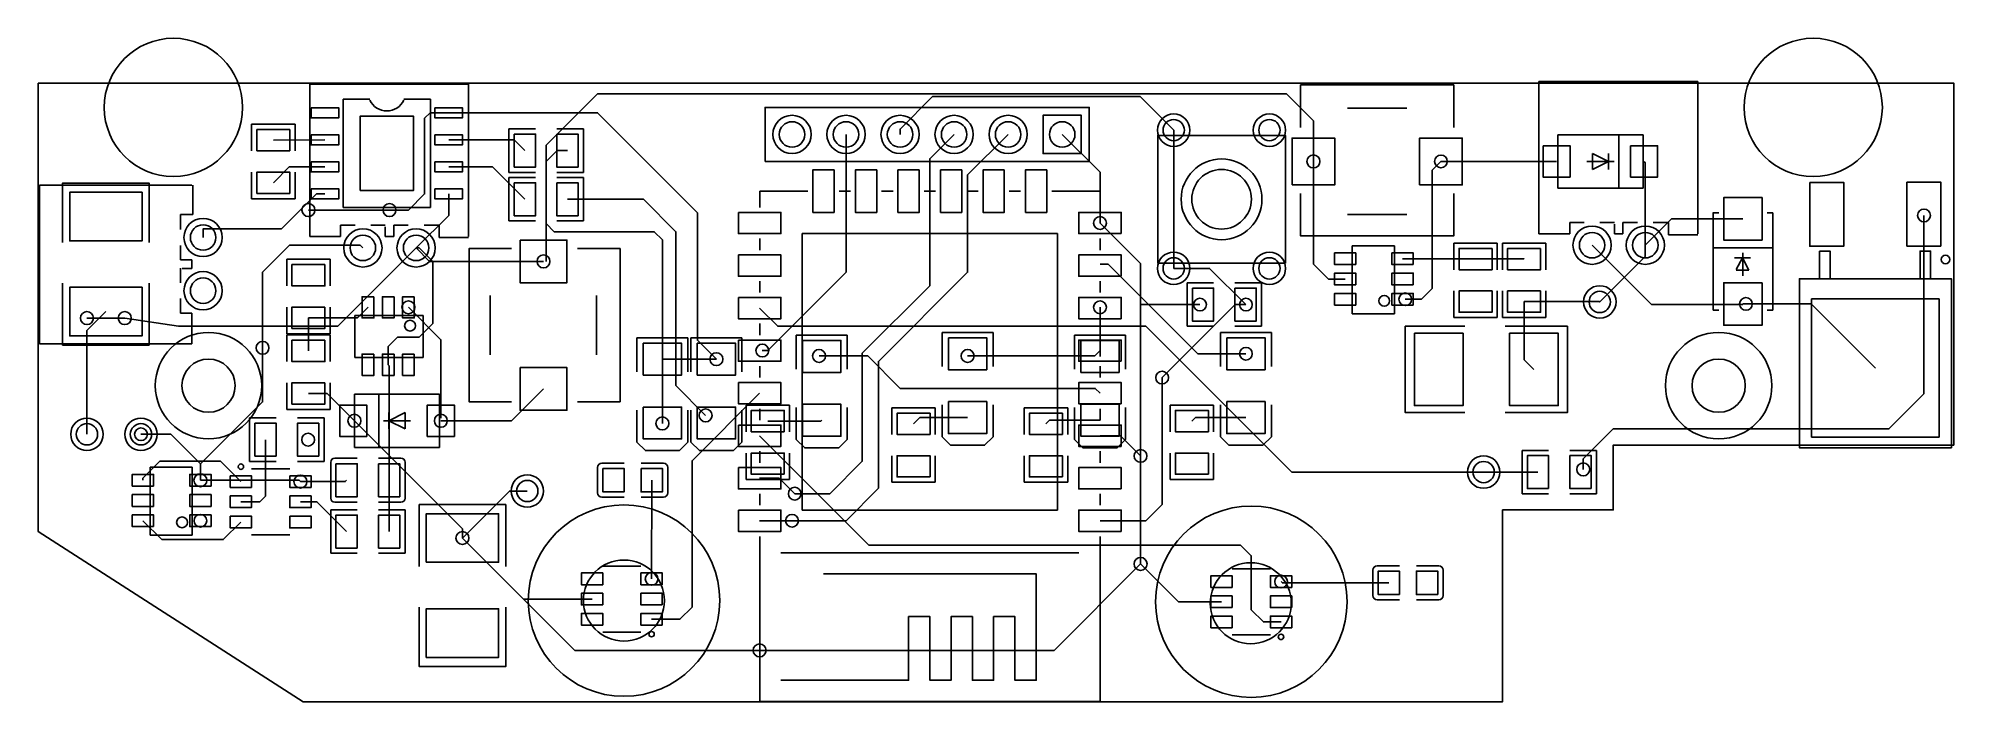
# Model space of a CAD drawing. Extents: x 0 to 3545, y -1145 to 83.
import ezdxf

# ---------------------------------------------------------------- set-up
doc = ezdxf.new("R2010")
doc.units = 9

msp = doc.modelspace()

# ---------------------------------------------------------------- linework, layer by layer
for points in [[(0, 0), (3545, 0), (3545, -670), (2915, -670), (2915, -790), (2710, -790), (2710, -1145), (490, -1145)], [(0, 0), (0, -830), (490, -1145)], [(3071.25, 3), (2777.25, 3)], [(2777.25, -279), (2777.25, 3)], [(3071.25, -279), (3071.25, 3)], [(796.25, -2), (502.25, -2)], [(502.25, -284), (502.25, -2)], [(564.29, -230.39), (564.29, -29.6)], [(613.5, -29.61), (564.29, -29.61)], [(676.5, -29.61), (725.71, -29.61)], [(725.71, -29.61), (725.71, -230.4)], [(796.25, -284), (796.25, -2)], [(2360, -145), (2360, -70), (2310, -20), (1035, -20), (940, -115), (940, -330)], [(2101.42, -87.05), (2039.37, -25), (1655, -25), (1595, -85), (1595, -95)], [(2619.7, -82), (2619.7, -3.3), (2336.3, -3.3), (2336.3, -82)], [(759.5, -55), (725, -55), (715, -65), (715, -205), (685, -235), (650, -235)], [(759.5, -55), (1035, -55), (1220, -240), (1220, -475.9), (1255, -510.9)], [(1870, -145), (1945, -145), (1945, -45), (1345, -45), (1345, -145)], [(2533.1, -46.6), (2422.9, -46.6)], [(394.844, -125.315), (394.844, -76.102)], [(394.844, -76.102), (475.156, -76.102)], [(530.5, -105), (435, -105.6)], [(475.156, -125.315), (475.156, -76.102)], [(900.63, -125), (880.63, -105), (759.5, -105)], [(871.101, -84.844), (871.102, -165.156)], [(920.315, -84.844), (871.102, -84.844)], [(959.685, -84.844), (1008.898, -84.844)], [(1008.898, -84.844), (1008.898, -165.156)], [(1495, -95), (1495, -350), (1350, -495), (1340, -495)], [(1795, -95), (1720, -170), (1720, -350), (1555, -515), (1555, -750), (1495, -810), (1395, -810)], [(1695, -95), (1650, -140), (1650, -375), (1525, -500), (1525, -700), (1465, -760), (1400, -760)], [(1895, -95), (1964.99, -164.99), (1964.99, -258.958)], [(2101.42, -87.05), (2101.42, -342.95)], [(2812.6, -194.2), (2812.6, -95.8)], [(2812.6, -95.8), (2970, -95.8)], [(2925, -96), (2925, -194)], [(2970, -95.8), (2970, -194.2)], [(979.4, -125), (960, -125), (940, -145), (940, -260), (955, -275), (1140, -275), (1155, -290), (1155, -630)], [(2876.3, -145), (2876.3, -130)], [(2876.3, -130), (2906.3, -145)], [(2906.3, -145), (2906.3, -130)], [(394.844, -164.685), (394.844, -213.898)], [(435, -184.37), (464.37, -155), (530.5, -155)], [(475.156, -164.685), (475.156, -213.898)], [(900.63, -215), (840.63, -155), (759.5, -155)], [(871.101, -174.844), (871.102, -255.156)], [(920.315, -165.156), (871.102, -165.156)], [(920.315, -174.844), (871.102, -174.844)], [(959.685, -165.156), (1008.898, -165.156)], [(959.685, -174.844), (1008.898, -174.844)], [(1008.898, -174.844), (1008.898, -255.156)], [(1345, -145), (1870, -145)], [(2360, -145), (2360, -335), (2387.6, -362.6), (2418.7, -362.6)], [(2596.001, -145), (2580, -161.001), (2580, -379.944), (2559.944, -400), (2530, -400)], [(2810, -145), (2596, -145)], [(2866.3, -145), (2916.3, -145)], [(2876.3, -145), (2876.3, -160)], [(2876.3, -160), (2906.3, -145)], [(2906.3, -145), (2906.3, -160)], [(2972, -145), (2974.25, -147.25), (2974.25, -300)], [(284, -188.75), (2, -188.75)], [(2, -188.75), (2, -482.75)], [(205, -295), (205, -185), (45, -185), (45, -295)], [(286, -188.75), (286, -226.05)], [(305, -285.7), (305, -270), (450, -270), (515, -205), (530.5, -205)], [(759.5, -205), (759.5, -244.75), (699.25, -305)], [(1335.1, -230.177), (1335.1, -199.912)], [(1335.1, -199.912), (1424.49, -199.912)], [(1482.06, -199.912), (1503.23, -199.912)], [(1560.8, -199.912), (1581.94, -199.912)], [(1639.51, -199.912), (1660.71, -199.912)], [(1718.28, -199.912), (1739.4, -199.912)], [(1796.97, -199.912), (1818.06, -199.912)], [(1875.63, -199.912), (1965.02, -199.912)], [(1965.02, -199.912), (1965.02, -230.177)], [(2619.7, -204.1), (2619.7, -282.8), (2336.3, -282.8), (2336.3, -204.1)], [(2970, -194.2), (2812.6, -194.2)], [(286, -243.05), (263, -243.05)], [(263, -243.05), (263, -271.149)], [(286, -226.05), (286, -243.05)], [(394.844, -213.899), (475.156, -213.898)], [(650, -235), (500, -235)], [(725.71, -230.39), (564.29, -230.39)], [(979.37, -215), (1120, -215), (1180, -275), (1180, -560), (1235, -615)], [(2533.1, -243.4), (2422.9, -243.4)], [(2859.37, -715), (2859.37, -695.63), (2915, -640), (3425, -640), (3490, -575), (3490, -245)], [(3099.882, -239.449), (3099.882, -420.551)], [(3110.467, -240), (3099.882, -240)], [(3210, -240), (3199.533, -240)], [(3210, -240), (3210, -420.551)], [(559.25, -263), (559.25, -284)], [(586.149, -263), (559.25, -263)], [(642.25, -263), (615.351, -263)], [(641.95, -284), (641.95, -266)], [(657.95, -263), (657.95, -284)], [(684.649, -263), (657.95, -263)], [(741.95, -263), (713.851, -263)], [(741.95, -286), (741.95, -263)], [(920.315, -255.156), (871.102, -255.156)], [(959.685, -255.156), (1008.898, -255.156)], [(1964.99, -258.958), (2040, -333.967), (2040, -690)], [(2834.25, -279), (2777.25, -279)], [(2834.25, -258), (2834.25, -279)], [(2861.149, -258), (2834.25, -258)], [(2917.25, -258), (2890.351, -258)], [(2916.95, -279), (2916.95, -261)], [(2932.95, -279), (2916.95, -279)], [(2932.95, -258), (2932.95, -279)], [(2959.649, -258), (2932.95, -258)], [(2974.25, -300), (3022.99, -251.26), (3155, -251.26)], [(3016.95, -258), (2988.851, -258)], [(3016.95, -281), (3016.95, -258)], [(3033.95, -281), (3016.95, -281)], [(3071.25, -281), (3033.95, -281)], [(699.3, -305), (554.3, -450), (259.6, -450), (160, -435)], [(263, -300.351), (263, -327.05)], [(600.75, -305), (595.75, -300), (465, -300), (415, -350), (415, -490)], [(559.25, -284), (502.25, -284)], [(657.95, -284), (641.95, -284)], [(647.6, -521.3), (647.6, -487.4), (665, -470), (705, -470), (730, -445), (730, -330), (705, -305), (699.3, -305)], [(699.25, -305), (724.25, -330), (935, -330)], [(758.95, -286), (741.95, -286)], [(796.25, -286), (758.95, -286)], [(875.9, -589.7), (797.2, -589.7), (797.2, -306.3), (875.9, -306.3)], [(998, -589.7), (1076.7, -589.7), (1076.7, -306.3), (998, -306.3)], [(1335.1, -308.917), (1335.1, -287.747)], [(1965.02, -287.747), (1965.02, -308.917)], [(2432, -364), (2432, -301)], [(2432, -301), (2471, -301)], [(2471, -301), (2510, -301)], [(2510, -301), (2510, -364)], [(2700.156, -296.101), (2619.844, -296.102)], [(2619.844, -345.315), (2619.844, -296.102)], [(2700.156, -345.315), (2700.156, -296.102)], [(2790.156, -296.101), (2709.844, -296.102)], [(2709.844, -345.315), (2709.844, -296.102)], [(2974.248, -300), (2974.248, -320.752), (2890, -405), (2889.37, -404.37), (2750, -404.37)], [(2790.156, -345.315), (2790.156, -296.102)], [(2875.75, -300), (2985.75, -410), (3155, -410)], [(3210, -305), (3099.882, -305)], [(3155, -314), (3155, -357)], [(3316.44, -362.25), (3316.44, -311.07), (3296.75, -311.07), (3296.75, -362.25)], [(3502.36, -362.09), (3502.36, -310.91), (3482.679, -310.91), (3482.679, -362.09)], [(263, -327.05), (284, -327.05)], [(263, -342.75), (263, -369.649)], [(284, -343.05), (266, -343.05)], [(284, -327.05), (284, -343.05)], [(540.156, -326.101), (459.844, -326.102)], [(459.844, -375.315), (459.844, -326.102)], [(540.156, -375.315), (540.156, -326.102)], [(2235, -500.9), (2145.9, -500.9), (1980, -335), (1965, -335)], [(2235, -410), (2167.949, -342.949), (2101.421, -342.949)], [(2750, -325.63), (2749.57, -325.2), (2524.99, -325.2)], [(3154.229, -323.48), (3139.229, -323.48)], [(3142.378, -344.819), (3154.229, -323.48)], [(3166, -346), (3142.378, -346)], [(3154.229, -323.48), (3169.229, -323.48)], [(3166, -346), (3154.229, -323.48)], [(205, -370), (205, -485), (45, -485), (45, -370)], [(1335.1, -387.657), (1335.1, -366.487)], [(1965.02, -366.487), (1965.02, -387.657)], [(2126.101, -369.844), (2126.102, -450.156)], [(2175.315, -369.844), (2126.102, -369.844)], [(2214.685, -369.844), (2263.898, -369.844)], [(2263.898, -369.844), (2263.898, -450.156)], [(2432, -364), (2432, -427)], [(2510, -427), (2510, -364)], [(2619.844, -384.685), (2619.844, -433.898)], [(2700.156, -384.685), (2700.156, -433.898)], [(2709.844, -384.685), (2709.844, -433.898)], [(2790.156, -384.685), (2790.156, -433.898)], [(125, -423), (90, -458), (90, -650)], [(263, -398.851), (263, -425.75)], [(459.844, -414.685), (459.844, -463.898)], [(610.2, -415.01), (590.84, -434.37), (500, -434.37)], [(540.156, -414.685), (540.156, -463.898)], [(685, -415), (745, -475), (745, -620)], [(836.6, -503.1), (836.6, -392.9)], [(1033.4, -503.1), (1033.4, -392.9)], [(1335, -416.4), (1368.5, -450), (2050, -450), (2320, -720), (2775.6, -720)], [(1965, -505.95), (1965, -415)], [(2040, -408.833), (2041.167, -410), (2150, -410)], [(2080, -545), (2215, -410), (2235, -410)], [(2768, -530), (2750, -512), (2750, -404.37)], [(3110.467, -420.551), (3099.882, -420.551)], [(3400, -527.4), (3281.34, -408.74), (3155, -408.74)], [(3210.118, -420.551), (3199.533, -420.551)], [(160, -435), (90, -435)], [(263, -425.75), (284, -425.75)], [(284, -425.75), (284, -482.75)], [(500, -434.37), (500, -495.63)], [(586, -469), (586, -430)], [(586, -430), (649, -430)], [(712, -430), (649, -430)], [(712, -469), (712, -430)], [(1335.1, -466.398), (1335.1, -445.227)], [(1965.02, -445.227), (1965.02, -466.398)], [(2175.315, -450.156), (2126.102, -450.156)], [(2214.685, -450.156), (2263.898, -450.156)], [(2432, -427), (2471, -427)], [(2471, -427), (2510, -427)], [(2640, -450), (2530, -450), (2530, -610), (2640, -610)], [(2700.156, -433.898), (2619.844, -433.898)], [(2790.156, -433.898), (2709.844, -433.898)], [(2715, -450), (2830, -450), (2830, -610), (2715, -610)], [(284, -482.75), (2, -482.75)], [(300, -705), (415, -590), (415, -490)], [(540.156, -463.898), (459.844, -463.898)], [(540.156, -466.101), (459.844, -466.102)], [(459.844, -515.315), (459.844, -466.102)], [(540.156, -515.315), (540.156, -466.102)], [(586, -508), (586, -469)], [(712, -508), (712, -469)], [(1107.756, -534.571), (1107.756, -471.58)], [(1202.244, -471.58), (1107.756, -471.58)], [(1202.244, -534.571), (1202.244, -471.58)], [(1207.756, -534.571), (1207.756, -471.58)], [(1302.244, -471.58), (1207.756, -471.58)], [(1302.244, -534.571), (1302.244, -471.58)], [(1402.756, -529.571), (1402.756, -466.58)], [(1497.244, -466.58), (1402.756, -466.58)], [(1497.244, -529.571), (1497.244, -466.58)], [(1672.756, -524.571), (1672.756, -461.58)], [(1767.244, -461.58), (1672.756, -461.58)], [(1965.02, -495.178), (1955.198, -505), (1720, -505)], [(1767.244, -524.571), (1767.244, -461.58)], [(1917.756, -529.571), (1917.756, -466.58)], [(2012.244, -466.58), (1917.756, -466.58)], [(2012.244, -529.571), (2012.244, -466.58)], [(2187.756, -524.571), (2187.756, -461.58)], [(2282.244, -461.58), (2187.756, -461.58)], [(2282.244, -524.571), (2282.244, -461.58)], [(649, -508), (586, -508)], [(647.6, -521.3), (649.37, -523.07), (649.37, -830)], [(649, -508), (712, -508)], [(1155, -510.945), (1255, -510.945)], [(1335.1, -545.138), (1335.1, -523.968)], [(1965.02, -573.918), (1956.102, -565), (1595, -565), (1535, -505), (1445, -505)], [(1965.02, -523.968), (1965.02, -545.138)], [(459.844, -554.685), (459.844, -603.898)], [(540.156, -554.685), (540.156, -603.898)], [(935, -566.001), (876.001, -625), (745, -625)], [(1965, -810.1), (2050, -810), (2080, -780), (2080, -545)], [(500, -574.399), (534.399, -574.399), (585, -625)], [(585, -674.2), (585, -575.8)], [(585, -575.8), (742.4, -575.8)], [(630, -674), (630, -576)], [(742.4, -575.8), (742.4, -674.2)], [(1335.04, -573.918), (1210, -698.958), (1210, -970), (1187.603, -992.397), (1135.119, -992.397)], [(1309.844, -645.315), (1309.844, -596.102)], [(1390.156, -596.102), (1309.844, -596.102)], [(1390.156, -645.315), (1390.156, -596.102)], [(1402.756, -600.438), (1402.756, -659.493)], [(1497.244, -600.438), (1497.244, -659.493)], [(1579.844, -650.315), (1579.844, -601.102)], [(1660.156, -601.102), (1579.844, -601.102)], [(1660.156, -650.315), (1660.156, -601.102)], [(1672.756, -595.438), (1672.756, -654.493)], [(1767.244, -595.438), (1767.244, -654.493)], [(1824.844, -650.315), (1824.844, -601.102)], [(1905.156, -601.102), (1824.844, -601.102)], [(1905.156, -650.315), (1905.156, -601.102)], [(1917.756, -600.438), (1917.756, -659.493)], [(2012.244, -600.438), (2012.244, -659.493)], [(2094.844, -645.315), (2094.844, -596.102)], [(2175.156, -596.102), (2094.844, -596.102)], [(2175.156, -645.315), (2175.156, -596.102)], [(2187.756, -595.438), (2187.756, -654.493)], [(2282.244, -595.438), (2282.244, -654.493)], [(440.315, -619.844), (391.102, -619.844)], [(391.102, -700.156), (391.102, -619.844)], [(540.156, -603.898), (459.844, -603.898)], [(479.685, -619.844), (528.898, -619.844)], [(528.899, -700.156), (528.898, -619.844)], [(585, -625), (785, -825), (785, -842)], [(688.7, -625), (638.7, -625)], [(678.7, -610), (648.7, -625)], [(648.7, -625), (648.7, -610)], [(678.7, -640), (648.7, -625)], [(648.7, -625), (648.7, -640)], [(678.7, -625), (678.7, -610)], [(678.7, -625), (678.7, -640)], [(1107.756, -605.438), (1107.756, -664.493)], [(1202.244, -605.438), (1202.244, -664.493)], [(1207.756, -605.438), (1207.756, -664.493)], [(1302.244, -605.438), (1302.244, -664.493)], [(1335.1, -623.878), (1335.1, -602.708)], [(1450, -624.06), (1448.43, -625.63), (1350, -625.63)], [(1620, -630.63), (1631.57, -619.06), (1720, -619.06)], [(1865, -630.63), (1871.57, -624.06), (1965, -624.06)], [(1965.02, -602.708), (1965.02, -623.878)], [(2135, -625.63), (2141.575, -619.055), (2235, -619.055)], [(300, -735.2), (300, -705), (245, -650), (190, -650)], [(374.881, -775.003), (410, -775), (420.63, -764.37), (420.63, -660)], [(1127.441, -680.241), (1123.504, -680.241), (1107.756, -664.493)], [(1182.559, -680.24), (1186.497, -680.24), (1202.244, -664.493)], [(1227.441, -680.241), (1223.504, -680.241), (1207.756, -664.493)], [(1282.559, -680.24), (1286.497, -680.24), (1302.244, -664.493)], [(1335, -652.7), (1537.4, -855), (2225, -855), (2245, -875), (2245, -975), (2267.4, -997.4), (2300.1, -997.4)], [(1422.441, -675.241), (1418.504, -675.241), (1402.756, -659.493)], [(1477.559, -675.24), (1481.497, -675.24), (1497.244, -659.493)], [(1692.441, -670.241), (1688.504, -670.241), (1672.756, -654.493)], [(1747.559, -670.24), (1692.441, -670.241)], [(1747.559, -670.24), (1751.497, -670.24), (1767.244, -654.493)], [(1937.441, -675.241), (1933.504, -675.241), (1917.756, -659.493)], [(2040, -690), (2002.659, -652.659), (1965.02, -652.659)], [(1992.559, -675.24), (1996.497, -675.24), (2012.244, -659.493)], [(2207.441, -670.241), (2203.504, -670.241), (2187.756, -654.493)], [(2262.559, -670.24), (2207.441, -670.241)], [(2262.559, -670.24), (2266.497, -670.24), (2282.244, -654.493)], [(374.88, -737.603), (337.278, -700), (225, -700), (193.71, -731.29), (193.71, -735.2)], [(440.315, -700.156), (391.102, -700.156)], [(479.685, -700.156), (528.898, -700.156)], [(541.101, -701.931), (541.101, -703.503)], [(541.101, -702.719), (541.101, -703.503)], [(541.101, -703.503), (541.102, -766.497)], [(590.315, -694.055), (548.977, -694.055)], [(742.4, -674.2), (585, -674.2)], [(629.685, -694.055), (671.023, -694.055)], [(678.899, -701.931), (678.899, -703.503)], [(678.899, -703.503), (678.899, -766.496)], [(1042.913, -703.503), (1044.882, -703.503)], [(1084.253, -703.503), (1044.882, -703.503)], [(1115.752, -703.503), (1155.118, -703.503)], [(1182.559, -680.24), (1127.441, -680.241)], [(1157.087, -703.503), (1155.118, -703.503)], [(1282.559, -680.24), (1227.441, -680.241)], [(1309.844, -684.685), (1309.844, -733.898)], [(1335.1, -702.618), (1335.1, -681.448)], [(1390.156, -684.685), (1390.156, -733.898)], [(1477.559, -675.24), (1422.441, -675.241)], [(1579.844, -689.685), (1579.844, -738.898)], [(1660.156, -689.685), (1660.156, -738.898)], [(1824.844, -689.685), (1824.844, -738.898)], [(1905.156, -689.685), (1905.156, -738.898)], [(1992.559, -675.24), (1937.441, -675.241)], [(1965.02, -681.448), (1965.02, -702.618)], [(2040, -690), (2040, -890)], [(2094.844, -684.685), (2094.844, -733.898)], [(2175.156, -684.685), (2175.156, -733.898)], [(2795.315, -679.844), (2746.102, -679.844)], [(2746.102, -760.156), (2746.102, -679.844)], [(2834.685, -679.844), (2883.898, -679.844)], [(2883.899, -760.156), (2883.898, -679.844)], [(207, -774), (207, -711)], [(207, -711), (246, -711)], [(246, -711), (285, -711)], [(285, -711), (285, -774)], [(485.121, -737.603), (482.718, -735.2), (299.99, -735.2)], [(465.434, -713.975), (394.567, -713.975)], [(570.63, -735), (568.027, -737.603), (485.121, -737.603)], [(1035.039, -711.377), (1035.039, -758.622)], [(1135.1, -917.6), (1135.4, -735)], [(1164.961, -711.377), (1164.961, -758.622)], [(1390.156, -733.899), (1309.844, -733.898)], [(1400, -760), (1371.398, -731.398), (1335.02, -731.398)], [(1660.156, -738.899), (1579.844, -738.898)], [(1905.156, -738.899), (1824.844, -738.898)], [(2175.156, -733.899), (2094.844, -733.898)], [(207, -774), (207, -837)], [(285, -837), (285, -774)], [(485.121, -775.003), (515.633, -775.003), (570.63, -830)], [(541.102, -768.07), (541.102, -766.497)], [(590.315, -775.945), (548.977, -775.945)], [(629.685, -775.945), (671.023, -775.945)], [(678.899, -768.069), (678.899, -766.496)], [(785, -842), (872, -755), (905, -755)], [(1042.914, -766.497), (1044.882, -766.497)], [(1084.253, -766.497), (1044.882, -766.497)], [(1115.752, -766.497), (1155.118, -766.497)], [(1157.086, -766.497), (1155.118, -766.497)], [(1335.1, -781.358), (1335.1, -760.188)], [(1965.02, -760.188), (1965.02, -781.358)], [(2795.315, -760.156), (2746.102, -760.156)], [(2834.685, -760.156), (2883.898, -760.156)], [(193.71, -810), (228.71, -845), (342.283, -845), (374.88, -812.402)], [(590.315, -789.844), (541.102, -789.844)], [(541.102, -870.156), (541.102, -789.844)], [(629.685, -789.844), (678.898, -789.844)], [(678.899, -870.156), (678.898, -789.844)], [(705, -895), (705, -780), (865, -780), (865, -895)], [(1395, -810), (1394.861, -810.139), (1335.01, -810.139)], [(207, -837), (246, -837)], [(246, -837), (285, -837)], [(465.434, -836.023), (394.567, -836.023)], [(1024.879, -954.997), (897.997, -954.997), (785, -842)], [(1335.1, -1144.792), (1335.1, -838.928)], [(1965.02, -838.928), (1965.02, -1144.792)], [(590.315, -870.156), (541.102, -870.156)], [(629.685, -870.156), (678.898, -870.156)], [(1925.65, -869.202), (1374.47, -869.202)], [(1044.566, -893.977), (1115.433, -893.977)], [(1335, -1050), (1880, -1050), (2040, -890)], [(1453.21, -908.572), (1846.91, -908.572), (1846.91, -1105.422), (1807.54, -1105.422), (1807.54, -987.312), (1768.17, -987.312), (1768.17, -1105.422), (1728.8, -1105.422), (1728.8, -987.312), (1689.43, -987.312), (1689.43, -1105.422), (1650.06, -1105.422), (1650.06, -987.312), (1610.69, -987.312), (1610.69, -1105.422), (1374.47, -1105.422)], [(2040, -890), (2109.997, -959.997), (2189.879, -959.997)], [(2209.566, -898.977), (2280.433, -898.977)], [(2470.039, -948.623), (2470.039, -901.378)], [(2477.914, -893.503), (2479.882, -893.503)], [(2519.248, -893.503), (2479.882, -893.503)], [(2550.747, -893.503), (2590.118, -893.503)], [(2592.086, -893.503), (2590.118, -893.503)], [(2599.961, -948.623), (2599.961, -901.378)], [(897.997, -954.997), (993, -1050), (1335, -1050)], [(2300.119, -922.597), (2302.522, -925), (2499.565, -925)], [(2477.913, -956.497), (2479.882, -956.497)], [(2519.248, -956.497), (2479.882, -956.497)], [(2550.747, -956.497), (2590.118, -956.497)], [(2592.087, -956.497), (2590.118, -956.497)], [(705, -970), (705, -1080), (865, -1080), (865, -970)], [(1044.566, -1016.025), (1115.433, -1016.025)], [(2209.566, -1021.025), (2280.433, -1021.025)], [(1965.02, -1144.792), (1335.1, -1144.792)]]:
    msp.add_lwpolyline(points)
for points in [[(504.91, -45.55), (556.09, -45.55), (556.09, -64.45), (504.91, -64.45)], [(595.79, -198.9), (595.79, -61.1), (694.21, -61.1), (694.21, -198.9)], [(733.91, -45.55), (785.09, -45.55), (785.09, -64.45), (733.91, -64.45)], [(1930.433, -130.433), (1859.567, -130.433), (1859.567, -59.567), (1930.433, -59.567)], [(404.488, -125.315), (404.488, -85.945), (465.512, -85.945), (465.512, -125.315)], [(504.91, -95.55), (556.09, -95.55), (556.09, -114.45), (504.91, -114.45)], [(733.91, -95.55), (785.09, -95.55), (785.09, -114.45), (733.91, -114.45)], [(880.945, -94.488), (920.315, -94.488), (920.315, -155.512), (880.945, -155.512)], [(959.685, -94.488), (999.055, -94.488), (999.055, -155.512), (959.685, -155.512)], [(2071.89, -333.11), (2071.89, -96.89), (2308.11, -96.89), (2308.11, -333.11), (2071.89, -333.11)], [(2320.5, -188.31), (2320.5, -101.69), (2399.5, -101.69), (2399.5, -188.31)], [(2556.5, -188.31), (2556.5, -101.69), (2635.5, -101.69), (2635.5, -188.31)], [(2785, -116.05), (2835, -116.05), (2835, -173.95), (2785, -173.95)], [(2947, -116.05), (2997, -116.05), (2997, -173.95), (2947, -173.95)], [(404.488, -204.055), (404.488, -164.685), (465.512, -164.685), (465.512, -204.055)], [(504.91, -145.55), (556.09, -145.55), (556.09, -164.45), (504.91, -164.45)], [(733.91, -145.55), (785.09, -145.55), (785.09, -164.45), (733.91, -164.45)], [(1472.96, -160.502), (1472.96, -239.242), (1433.59, -239.242), (1433.59, -160.502)], [(1551.7, -160.532), (1551.7, -239.272), (1512.33, -239.272), (1512.33, -160.532)], [(1630.41, -160.532), (1630.41, -239.272), (1591.04, -239.272), (1591.04, -160.532)], [(1709.18, -160.532), (1709.18, -239.272), (1669.81, -239.272), (1669.81, -160.532)], [(1787.87, -160.552), (1787.87, -239.292), (1748.5, -239.292), (1748.5, -160.552)], [(1866.53, -160.492), (1866.53, -239.232), (1827.16, -239.232), (1827.16, -160.492)], [(191.93, -202), (191.93, -292), (58.07, -292), (58.07, -202)], [(504.91, -195.55), (556.09, -195.55), (556.09, -214.45), (504.91, -214.45)], [(733.91, -195.55), (785.09, -195.55), (785.09, -214.45), (733.91, -214.45)], [(880.945, -184.488), (920.315, -184.488), (920.315, -245.512), (880.945, -245.512)], [(959.685, -184.488), (999.055, -184.488), (999.055, -245.512), (959.685, -245.512)], [(3190.433, -211.89), (3190.433, -290.63), (3119.567, -290.63), (3119.567, -211.89)], [(3278.538, -183.75), (3341.538, -183.75), (3341.538, -301.95), (3278.538, -301.95)], [(3521.462, -301.65), (3458.462, -301.65), (3458.462, -183.55), (3521.462, -183.55)], [(1295.72, -239.277), (1374.46, -239.277), (1374.46, -278.647), (1295.72, -278.647)], [(2004.36, -278.647), (1925.62, -278.647), (1925.62, -239.277), (2004.36, -239.277)], [(1886.28, -790.462), (1886.28, -278.652), (1413.84, -278.652), (1413.84, -790.462), (1886.28, -790.462)], [(891.69, -290.5), (978.31, -290.5), (978.31, -369.5), (891.69, -369.5)], [(1295.66, -318.017), (1374.4, -318.017), (1374.4, -357.387), (1295.66, -357.387)], [(2004.39, -357.387), (1925.65, -357.387), (1925.65, -318.017), (2004.39, -318.017)], [(2438.39, -336.03), (2399.02, -336.03), (2399.02, -314.37), (2438.39, -314.37)], [(2544.68, -336.03), (2505.31, -336.03), (2505.31, -314.37), (2544.68, -314.37)], [(2690.512, -305.945), (2690.512, -345.315), (2629.488, -345.315), (2629.488, -305.945)], [(2780.512, -305.945), (2780.512, -345.315), (2719.488, -345.315), (2719.488, -305.945)], [(530.512, -335.945), (530.512, -375.315), (469.488, -375.315), (469.488, -335.945)], [(2438.39, -373.43), (2399.02, -373.43), (2399.02, -351.77), (2438.39, -351.77)], [(2544.68, -373.43), (2505.31, -373.43), (2505.31, -351.77), (2544.68, -351.77)], [(191.93, -378), (191.93, -468), (58.07, -468), (58.07, -378)], [(2135.945, -379.488), (2175.315, -379.488), (2175.315, -440.512), (2135.945, -440.512)], [(2214.685, -379.488), (2254.055, -379.488), (2254.055, -440.512), (2214.685, -440.512)], [(2438.39, -410.83), (2399.02, -410.83), (2399.02, -389.17), (2438.39, -389.17)], [(2544.68, -410.83), (2505.31, -410.83), (2505.31, -389.17), (2544.68, -389.17)], [(2690.512, -384.685), (2690.512, -424.055), (2629.488, -424.055), (2629.488, -384.685)], [(2780.512, -384.685), (2780.512, -424.055), (2719.488, -424.055), (2719.488, -384.685)], [(3190.433, -369.37), (3190.433, -448.11), (3119.567, -448.11), (3119.567, -369.37)], [(3540.67, -675.08), (3540.67, -362.09), (3259.33, -362.09), (3259.33, -675.08), (3540.67, -675.08)], [(530.512, -414.685), (530.512, -454.055), (469.488, -454.055), (469.488, -414.685)], [(621.03, -395.32), (621.03, -434.69), (599.37, -434.69), (599.37, -395.32)], [(658.43, -395.32), (658.43, -434.69), (636.77, -434.69), (636.77, -395.32)], [(695.83, -395.32), (695.83, -434.69), (674.17, -434.69), (674.17, -395.32)], [(1295.61, -396.757), (1374.35, -396.757), (1374.35, -436.127), (1295.61, -436.127)], [(2004.39, -436.127), (1925.65, -436.127), (1925.65, -396.757), (2004.39, -396.757)], [(3518.1, -655.35), (3281.9, -655.35), (3281.9, -399.45), (3518.1, -399.45)], [(530.512, -475.945), (530.512, -515.315), (469.488, -515.315), (469.488, -475.945)], [(1119.567, -481.417), (1119.567, -540.473), (1190.433, -540.473), (1190.433, -481.417)], [(1219.567, -481.417), (1219.567, -540.473), (1290.433, -540.473), (1290.433, -481.417)], [(1295.64, -475.498), (1374.38, -475.498), (1374.38, -514.868), (1295.64, -514.868)], [(1414.567, -476.417), (1414.567, -535.473), (1485.433, -535.473), (1485.433, -476.417)], [(1684.567, -471.417), (1684.567, -530.473), (1755.433, -530.473), (1755.433, -471.417)], [(2004.39, -514.868), (1925.65, -514.868), (1925.65, -475.498), (2004.39, -475.498)], [(1929.567, -476.417), (1929.567, -535.473), (2000.433, -535.473), (2000.433, -476.417)], [(2199.567, -471.417), (2199.567, -530.473), (2270.433, -530.473), (2270.433, -471.417)], [(2547, -463.07), (2637, -463.07), (2637, -596.93), (2547, -596.93)], [(2723, -463.07), (2813, -463.07), (2813, -596.93), (2723, -596.93)], [(621.03, -501.61), (621.03, -540.98), (599.37, -540.98), (599.37, -501.61)], [(658.43, -501.61), (658.43, -540.98), (636.77, -540.98), (636.77, -501.61)], [(695.83, -501.61), (695.83, -540.98), (674.17, -540.98), (674.17, -501.61)], [(891.69, -526.5), (978.31, -526.5), (978.31, -605.5), (891.69, -605.5)], [(530.512, -554.685), (530.512, -594.055), (469.488, -594.055), (469.488, -554.685)], [(1295.67, -554.238), (1374.41, -554.238), (1374.41, -593.608), (1295.67, -593.608)], [(2004.39, -593.608), (1925.65, -593.608), (1925.65, -554.238), (2004.39, -554.238)], [(608, -653.95), (558, -653.95), (558, -596.05), (608, -596.05)], [(770, -653.95), (720, -653.95), (720, -596.05), (770, -596.05)], [(1119.567, -599.527), (1119.567, -658.583), (1190.433, -658.583), (1190.433, -599.527)], [(1219.567, -599.527), (1219.567, -658.583), (1290.433, -658.583), (1290.433, -599.527)], [(1414.567, -594.527), (1414.567, -653.583), (1485.433, -653.583), (1485.433, -594.527)], [(1684.567, -589.527), (1684.567, -648.583), (1755.433, -648.583), (1755.433, -589.527)], [(1929.567, -594.527), (1929.567, -653.583), (2000.433, -653.583), (2000.433, -594.527)], [(2199.567, -589.527), (2199.567, -648.583), (2270.433, -648.583), (2270.433, -589.527)], [(440.315, -690.512), (400.945, -690.512), (400.945, -629.488), (440.315, -629.488)], [(519.055, -690.512), (479.685, -690.512), (479.685, -629.488), (519.055, -629.488)], [(1295.64, -632.978), (1374.38, -632.978), (1374.38, -672.348), (1295.64, -672.348)], [(1380.512, -645.315), (1380.512, -605.945), (1319.488, -605.945), (1319.488, -645.315)], [(1650.512, -650.315), (1650.512, -610.945), (1589.488, -610.945), (1589.488, -650.315)], [(1895.512, -650.315), (1895.512, -610.945), (1834.488, -610.945), (1834.488, -650.315)], [(2004.39, -672.348), (1925.65, -672.348), (1925.65, -632.978), (2004.39, -632.978)], [(2165.512, -645.315), (2165.512, -605.945), (2104.488, -605.945), (2104.488, -645.315)], [(550.945, -704.488), (590.315, -704.488), (590.315, -765.512), (550.945, -765.512)], [(629.685, -704.488), (669.055, -704.488), (669.055, -765.512), (629.685, -765.512)], [(1380.512, -724.055), (1380.512, -684.685), (1319.488, -684.685), (1319.488, -724.055)], [(1650.512, -729.055), (1650.512, -689.685), (1589.488, -689.685), (1589.488, -729.055)], [(1895.512, -729.055), (1895.512, -689.685), (1834.488, -689.685), (1834.488, -729.055)], [(2165.512, -724.055), (2165.512, -684.685), (2104.488, -684.685), (2104.488, -724.055)], [(2795.315, -750.512), (2755.945, -750.512), (2755.945, -689.488), (2795.315, -689.488)], [(2874.055, -750.512), (2834.685, -750.512), (2834.685, -689.488), (2874.055, -689.488)], [(213.39, -746.03), (174.02, -746.03), (174.02, -724.37), (213.39, -724.37)], [(319.68, -746.03), (280.31, -746.03), (280.31, -724.37), (319.68, -724.37)], [(355.195, -726.773), (394.565, -726.773), (394.565, -748.427), (355.195, -748.427)], [(465.435, -726.773), (504.805, -726.773), (504.805, -748.427), (465.435, -748.427)], [(1044.883, -713.346), (1084.253, -713.346), (1084.253, -756.654), (1044.883, -756.654)], [(1115.753, -713.346), (1155.123, -713.346), (1155.123, -756.654), (1115.753, -756.654)], [(1295.65, -711.718), (1374.39, -711.718), (1374.39, -751.088), (1295.65, -751.088)], [(2004.39, -751.088), (1925.65, -751.088), (1925.65, -711.718), (2004.39, -711.718)], [(213.39, -783.43), (174.02, -783.43), (174.02, -761.77), (213.39, -761.77)], [(319.68, -783.43), (280.31, -783.43), (280.31, -761.77), (319.68, -761.77)], [(355.195, -764.173), (394.565, -764.173), (394.565, -785.827), (355.195, -785.827)], [(465.435, -764.173), (504.805, -764.173), (504.805, -785.827), (465.435, -785.827)], [(213.39, -820.83), (174.02, -820.83), (174.02, -799.17), (213.39, -799.17)], [(319.68, -820.83), (280.31, -820.83), (280.31, -799.17), (319.68, -799.17)], [(355.195, -801.573), (394.565, -801.573), (394.565, -823.227), (355.195, -823.227)], [(465.435, -801.573), (504.805, -801.573), (504.805, -823.227), (465.435, -823.227)], [(590.315, -860.512), (550.945, -860.512), (550.945, -799.488), (590.315, -799.488)], [(669.055, -860.512), (629.685, -860.512), (629.685, -799.488), (669.055, -799.488)], [(718.07, -887), (718.07, -797), (851.93, -797), (851.93, -887)], [(1295.64, -790.458), (1374.38, -790.458), (1374.38, -829.828), (1295.64, -829.828)], [(2004.39, -829.828), (1925.65, -829.828), (1925.65, -790.458), (2004.39, -790.458)], [(1044.565, -928.427), (1005.195, -928.427), (1005.195, -906.773), (1044.565, -906.773)], [(1154.805, -928.427), (1115.435, -928.427), (1115.435, -906.773), (1154.805, -906.773)], [(2209.565, -933.427), (2170.195, -933.427), (2170.195, -911.773), (2209.565, -911.773)], [(2319.805, -933.427), (2280.435, -933.427), (2280.435, -911.773), (2319.805, -911.773)], [(2519.247, -946.654), (2479.877, -946.654), (2479.877, -903.346), (2519.247, -903.346)], [(2590.117, -946.654), (2550.747, -946.654), (2550.747, -903.346), (2590.117, -903.346)], [(1044.565, -965.827), (1005.195, -965.827), (1005.195, -944.173), (1044.565, -944.173)], [(1154.805, -965.827), (1115.435, -965.827), (1115.435, -944.173), (1154.805, -944.173)], [(2209.565, -970.827), (2170.195, -970.827), (2170.195, -949.173), (2209.565, -949.173)], [(2319.805, -970.827), (2280.435, -970.827), (2280.435, -949.173), (2319.805, -949.173)], [(718.07, -1063), (718.07, -973), (851.93, -973), (851.93, -1063)], [(1044.565, -1003.227), (1005.195, -1003.227), (1005.195, -981.573), (1044.565, -981.573)], [(1154.805, -1003.227), (1115.435, -1003.227), (1115.435, -981.573), (1154.805, -981.573)], [(2209.565, -1008.227), (2170.195, -1008.227), (2170.195, -986.573), (2209.565, -986.573)], [(2319.805, -1008.227), (2280.435, -1008.227), (2280.435, -986.573), (2319.805, -986.573)]]:
    msp.add_lwpolyline(points, close=True)
for centre, radius in [((250, -45), 127.953), ((3285, -45), 127.953), ((1395, -95), 35.433), ((1495, -95), 35.433), ((1595, -95), 35.433), ((1695, -95), 35.433), ((1795, -95), 35.433), ((2101.42, -87.05), 30), ((2101.417, -87.047), 19.685), ((2278.58, -87.05), 30), ((2278.583, -87.047), 19.685), ((1395, -95), 23.622), ((1495, -95), 23.622), ((1595, -95), 23.622), ((1695, -95), 23.622), ((1795, -95), 23.622), ((1895, -95), 23.622), ((2190, -215), 74.8), ((2360, -145), 12), ((2596, -145), 11.811), ((2190, -215), 55.12), ((500, -235), 12), ((650, -235), 12), ((1964.99, -258.96), 11.811), ((3490, -245), 11.811), ((305, -285.75), 35.433), ((305, -285.75), 23.6), ((600.75, -305), 35.433), ((600.75, -305), 23.6), ((699.25, -305), 35.433), ((699.25, -305), 23.6), ((2875.75, -300), 35.433), ((2875.75, -300), 23.6), ((2974.25, -300), 35.433), ((2974.25, -300), 23.6), ((935, -330), 12), ((2101.42, -342.95), 30), ((2278.58, -342.95), 30), ((305, -384.25), 35.433), ((2101.417, -342.953), 19.685), ((2278.583, -342.953), 19.685), ((305, -384.25), 23.6), ((2530, -400), 11.811), ((2890, -405), 30), ((2890, -405), 19.685), ((90, -435), 12), ((160, -435), 12), ((685, -415), 12), ((1965, -415), 11.811), ((2150, -410), 11.811), ((2235, -410), 11.811), ((2491, -403), 10), ((3160.39, -408.74), 11.811), ((688, -449), 10), ((315, -560), 98.43), ((415, -490), 11.811), ((1340, -495), 11.811), ((1445, -505), 12), ((1720, -505), 12), ((2235, -500.95), 11.811), ((3110, -560), 98.43), ((315, -560), 49.213), ((1255, -510.95), 12), ((3110, -560), 49.213), ((2080, -545), 11.811), ((90, -650), 30), ((90, -650), 19.685), ((190, -650), 30), ((190, -650), 19.685), ((585, -625), 12), ((745, -625), 12), ((1155, -630), 12), ((1235, -615), 12), ((190, -650), 11.811), ((499.37, -660), 11.811), ((375, -710), 5), ((2040, -690), 11.811), ((2675, -720), 30), ((2675, -720), 19.685), ((2859.37, -715), 12), ((299.99, -735.2), 12), ((485.12, -737.6), 12), ((905, -755), 30), ((905, -755), 19.685), ((1400, -760), 11.811), ((266, -813), 10), ((299.99, -810), 11.811), ((1083.92, -957.84), 177.17), ((1395, -810), 11.811), ((2245, -960), 177.17), ((785, -842), 12), ((1083.92, -957.84), 75), ((2040, -890), 12), ((1135.1, -917.6), 11.811), ((2243.92, -962.84), 75), ((2300.12, -922.6), 11.811), ((1135, -1020), 5), ((2300, -1025), 5), ((1335, -1050), 12)]:
    msp.add_circle(centre, radius)
for centre, radius, start, end in [((645, -16.805), 34.793, 205.128926, 334.871074), ((3529.874, -326.6), 7.874, 180.363831, 179.636169), ((548.977, -701.931), 7.876, 90, 180), ((671.023, -701.931), 7.876, 360, 90), ((1042.913, -711.377), 7.874, 90, 180), ((1157.087, -711.377), 7.874, 0, 90), ((548.977, -768.07), 7.875, 180, 270), ((671.023, -768.069), 7.876, 270, 0), ((1042.914, -758.622), 7.875, 180, 270), ((1157.086, -758.622), 7.875, 270, 0), ((2477.914, -901.378), 7.875, 90, 180), ((2592.086, -901.378), 7.875, 0, 90), ((2477.913, -948.623), 7.874, 180, 270), ((2592.087, -948.623), 7.874, 270, 0)]:
    msp.add_arc(centre, radius, start, end)

doc.saveas('drawing.dxf')
